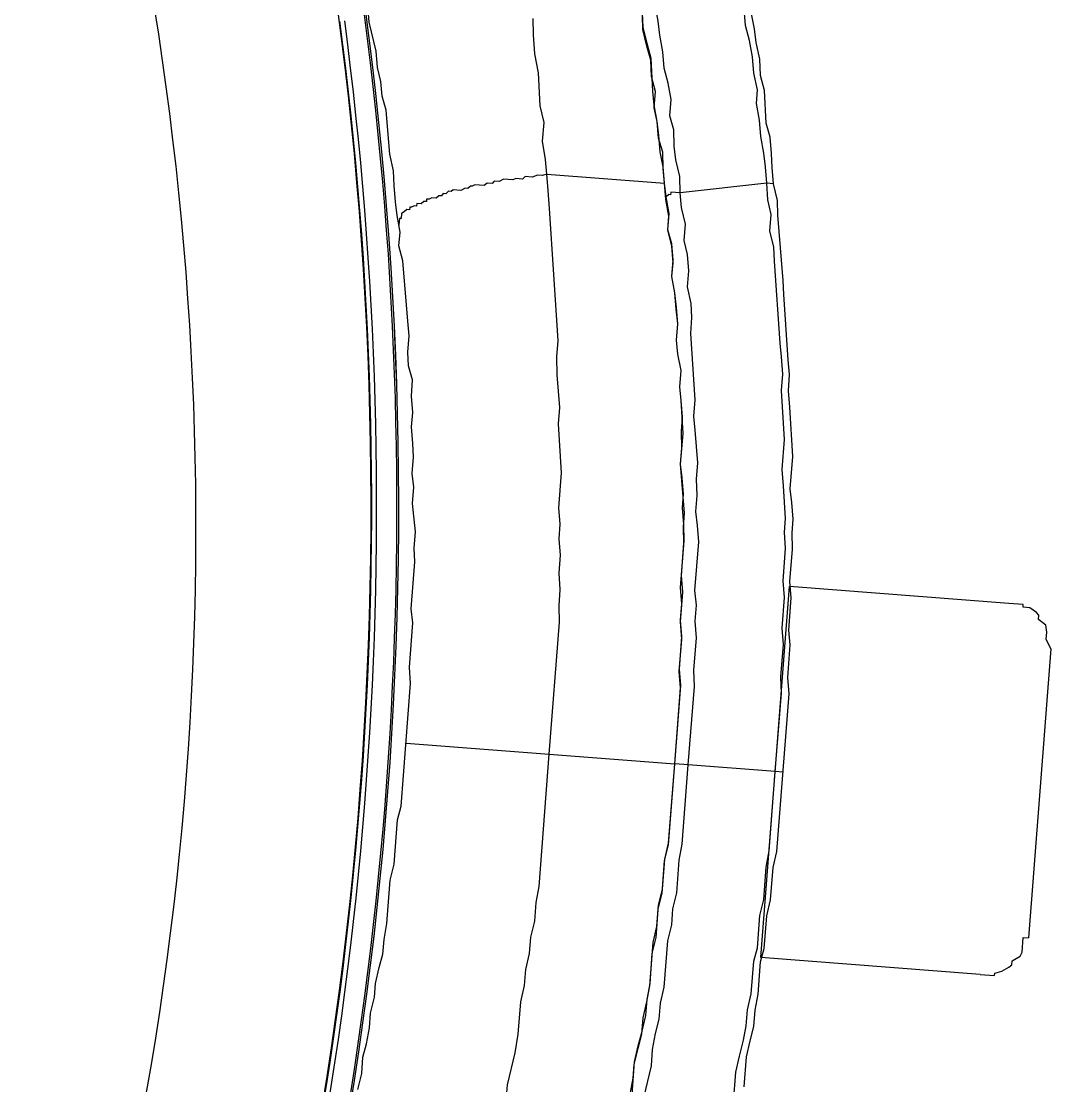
# Model space of a CAD drawing. Extents: x 741 to 1339, y 725 to 848.
# Drawn here: x 1107.1805 to 1107.3277, y 786.3982 to 786.5503 of the extents above; entities that cross this region are included whole.
import ezdxf

# ---------------------------------------------------------------- set-up
doc = ezdxf.new("R2010")
doc.units = 0
doc.header["$MEASUREMENT"] = 0
doc.linetypes.add('CONTINU', pattern=[0])
for name, color, linetype in [('Lay Out', 31, 'CONTINUOUS'), ('PAREDES', 7, 'CONTINUOUS'), ('PENA-008', 8, 'CONTINUOUS')]:
    doc.layers.add(name, color=color, linetype=linetype)

# ---------------------------------------------------------------- blocks, each defined once
blk = doc.blocks.new('A$C12870BC7')
at = {"layer": 'Lay Out', "linetype": 'CONTINU', "ltscale": 0.6}
for p, q in [((1.269341205845819, 0.5398419376752059), (1.270724826827461, 0.5417444165250487)), ((1.26743872699609, 0.5360369799759752), (1.269341205845819, 0.5398419376752059)), ((1.266055106014562, 0.5341345011261325), (1.26743872699609, 0.5360369799759752)), ((1.265103866589641, 0.5323184985877703), (1.266055106014562, 0.5341345011261325)), ((1.263893198230846, 0.5305889723608885), (1.265103866589641, 0.5323184985877703)), ((1.263028435117292, 0.5286864935110458), (1.263893198230846, 0.5305889723608885)), ((1.26164481413565, 0.5267840146614304), (1.263028435117292, 0.5286864935110458)), ((1.259309953729201, 0.5235843911414264), (1.26164481413565, 0.5267840146614304)), ((1.258185761681659, 0.5214224833578243), (1.259309953729201, 0.5235843911414264)), ((1.286031133936319, 0.523152009584706), (1.287501231229328, 0.5249680121230682)), ((1.284388084020691, 0.5209901018011038), (1.286031133936319, 0.523152009584706)), ((1.256888617011498, 0.5197794334421957), (1.258185761681659, 0.5214224833578243)), ((1.283004463039049, 0.5185687650832875), (1.284388084020691, 0.5209901018011038)), ((1.255504996029856, 0.517876954592353), (1.256888617011498, 0.5197794334421957)), ((1.254380803982315, 0.5162339046767244), (1.255504996029856, 0.517876954592353)), ((1.280150744764512, 0.5148502836950826), (1.283004463039049, 0.5185687650832875)), ((1.253170135623407, 0.5141584732043754), (1.254380803982315, 0.5162339046767244)), ((1.255072614473136, 0.5160609520539907), (1.254553756605048, 0.5155420941860172)), ((1.255504996029856, 0.5159744757427376), (1.255072614473136, 0.5160609520539907)), ((1.256023853897943, 0.5159744757427376), (1.255504996029856, 0.5159744757427376)), ((1.256283282832044, 0.5157150468087508), (1.256023853897943, 0.5159744757427376)), ((1.256542711766031, 0.5159744757427376), (1.256283282832044, 0.5157150468087508)), ((1.256715664388764, 0.5158015231200039), (1.256542711766031, 0.5159744757427376)), ((1.254380803982315, 0.5157150468087508), (1.253688993491494, 0.5150232363178162)), ((1.254553756605048, 0.5155420941860172), (1.254380803982315, 0.5157150468087508)), ((1.257148045945485, 0.5157150468087508), (1.256715664388764, 0.5158015231200039)), ((1.257407474879585, 0.5154556178745366), (1.257148045945485, 0.5157150468087508)), ((1.257666903813572, 0.5157150468087508), (1.257407474879585, 0.5154556178745366)), ((1.258099285370406, 0.5152826652520304), (1.257666903813572, 0.5157150468087508)), ((1.258618143238493, 0.5152826652520304), (1.258099285370406, 0.5152826652520304)), ((1.25887757217248, 0.5150232363178162), (1.258618143238493, 0.5152826652520304)), ((1.259137001106581, 0.5152826652520304), (1.25887757217248, 0.5150232363178162)), ((1.259396430040567, 0.5150232363178162), (1.259137001106581, 0.5152826652520304)), ((1.259828811597401, 0.5149367600065631), (1.259396430040567, 0.5150232363178162)), ((1.260261193154122, 0.5145043784498426), (1.259828811597401, 0.5149367600065631)), ((1.260780051022209, 0.5145043784498426), (1.260261193154122, 0.5145043784498426)), ((1.261039479956196, 0.5142449495158559), (1.260780051022209, 0.5145043784498426)), ((1.279026552716971, 0.5126883759114804), (1.280150744764512, 0.5148502836950826)), ((1.298397246459388, 0.5135531390249213), (1.299607914818182, 0.5151097126292967)), ((1.298656675393374, 0.5138125679589081), (1.299867343752283, 0.5153691415632835)), ((1.30081858317709, 0.5130342811569477), (1.302029251535998, 0.5151097126292967)), ((1.251786514641879, 0.5127748522227336), (1.253170135623407, 0.5141584732043754)), ((1.26147186151303, 0.514331425827109), (1.261039479956196, 0.5142449495158559)), ((1.261731290447017, 0.5140719968931222), (1.26147186151303, 0.514331425827109)), ((1.262250148315104, 0.5140719968931222), (1.261731290447017, 0.5140719968931222)), ((1.262509577249205, 0.5138125679589081), (1.262250148315104, 0.5140719968931222)), ((1.262855482494558, 0.5138125679589081), (1.262509577249205, 0.5138125679589081)), ((1.263633769296746, 0.5130342811569477), (1.262855482494558, 0.5138125679589081)), ((1.264325579787567, 0.5128613285342141), (1.263633769296746, 0.5130342811569477)), ((1.264585008721554, 0.5126018995999999), (1.264325579787567, 0.5128613285342141)), ((1.297273054411846, 0.5113912312413191), (1.298397246459388, 0.5135531390249213)), ((1.297532483345833, 0.5116506601753059), (1.298656675393374, 0.5138125679589081)), ((1.299694391129549, 0.5113912312410918), (1.30081858317709, 0.5130342811569477)), ((1.250835275216957, 0.5107858970618651), (1.251786514641879, 0.5127748522227336)), ((1.265103866589641, 0.5126018995999999), (1.264585008721554, 0.5126018995999999)), ((1.265276819212374, 0.5124289469774936), (1.265103866589641, 0.5126018995999999)), ((1.265709200769095, 0.5123424706660131), (1.265276819212374, 0.5124289469774936)), ((1.266660440194016, 0.5113912312410918), (1.265709200769095, 0.5123424706660131)), ((1.267179298062103, 0.5113912312410918), (1.266660440194016, 0.5113912312410918)), ((1.267698155930191, 0.5108723733731182), (1.267179298062103, 0.5113912312410918)), ((1.277124073867355, 0.5107858970618651), (1.279026552716971, 0.5126883759114804)), ((1.296408291298292, 0.5094887523914764), (1.297273054411846, 0.5113912312413191)), ((1.296581243921025, 0.50966170501421), (1.297532483345833, 0.5116506601753059)), ((1.298483722770641, 0.5093157997687427), (1.299694391129549, 0.5113912312410918)), ((1.249451654235429, 0.5088834182120223), (1.250835275216957, 0.5107858970618651)), ((1.268130537486911, 0.5109588496843713), (1.267698155930191, 0.5108723733731182)), ((1.268649395354998, 0.5104399918163978), (1.268130537486911, 0.5109588496843713)), ((1.269341205845819, 0.5102670391936641), (1.268649395354998, 0.5104399918163978)), ((1.270292445270627, 0.5093157997687427), (1.269341205845819, 0.5102670391936641)), ((1.275740452885714, 0.508537512966555), (1.277124073867355, 0.5107858970618651)), ((1.24711679382898, 0.5056837946920183), (1.249451654235429, 0.5088834182120223)), ((1.270724826827461, 0.5092293234574896), (1.270292445270627, 0.5093157997687427)), ((1.271416637318168, 0.508537512966555), (1.270724826827461, 0.5092293234574896)), ((1.271935495186369, 0.508537512966555), (1.271416637318168, 0.508537512966555)), ((1.272627305677076, 0.5078457024758478), (1.271935495186369, 0.508537512966555)), ((1.274529784526806, 0.5068079867396733), (1.275740452885714, 0.508537512966555)), ((1.293727525646489, 0.5059432236262325), (1.296581243921025, 0.50966170501421)), ((1.294938194005397, 0.5076727498531142), (1.296408291298292, 0.5094887523914764)), ((1.297100101789113, 0.5074133209191274), (1.298483722770641, 0.5093157997687427)), ((1.273405592479264, 0.507586273541861), (1.272627305677076, 0.5078457024758478)), ((1.273146163545164, 0.504905507890058), (1.274529784526806, 0.5068079867396733)), ((1.273924450347351, 0.5070674156736601), (1.273405592479264, 0.507586273541861)), ((1.274529784526806, 0.5068079867396733), (1.273924450347351, 0.5070674156736601)), ((1.274529784526806, 0.5068079867396733), (1.28646351549304, 0.4948742557733254)), ((1.293986954580475, 0.5056837946920183), (1.294938194005397, 0.5076727498531142)), ((1.296148862364305, 0.5054243657580315), (1.297100101789113, 0.5074133209191274)), ((1.310590406359609, 0.5032624579744294), (1.312925266766058, 0.5074997972303805)), ((1.245733172847338, 0.5037813158424029), (1.24711679382898, 0.5056837946920183)), ((1.292343904664847, 0.5040407447763897), (1.293986954580475, 0.5056837946920183)), ((1.292603333598947, 0.5043001737106039), (1.293727525646489, 0.5059432236262325)), ((1.294938194005397, 0.5033489342856825), (1.296148862364305, 0.5054243657580315)), ((1.309898595868901, 0.5044731263333375), (1.311282216850429, 0.5063756051829529)), ((1.24452250448843, 0.5020517896155212), (1.245733172847338, 0.5037813158424029)), ((1.271589589940902, 0.5028300764174816), (1.273146163545164, 0.504905507890058)), ((1.291392665240039, 0.5022247422380275), (1.292603333598947, 0.5043001737106039)), ((1.291392665240039, 0.5022247422380275), (1.292343904664847, 0.5040407447763897)), ((1.30894735644398, 0.5024841711722416), (1.309898595868901, 0.5044731263333375)), ((1.260261193154122, 0.487696721931357), (1.271589589940902, 0.5028300764174816)), ((1.290009044258397, 0.5003222633884121), (1.291392665240039, 0.5022247422380275)), ((1.290268473192498, 0.5005816923223989), (1.291392665240039, 0.5022247422380275)), ((1.293295144089655, 0.5017058843700539), (1.294938194005397, 0.5033489342856825)), ((1.307736688085072, 0.5004087396998926), (1.30894735644398, 0.5024841711722416)), ((1.309466214312067, 0.5016194080588008), (1.310590406359609, 0.5032624579744294)), ((1.242879454572801, 0.5004087396998926), (1.24452250448843, 0.5020517896155212)), ((1.292430380976214, 0.4998034055204386), (1.293295144089655, 0.5017058843700539)), ((1.308342022264526, 0.4994575002749713), (1.309466214312067, 0.5016194080588008)), ((1.241668786213893, 0.4988521660955172), (1.242879454572801, 0.5004087396998926)), ((1.288884852210856, 0.4986792134727835), (1.290268473192498, 0.5005816923223989)), ((1.289144281144956, 0.4984197845387968), (1.290009044258397, 0.5003222633884121)), ((1.290960283683319, 0.4979874029820763), (1.292430380976214, 0.4998034055204386)), ((1.306353067103544, 0.4985062608500499), (1.307736688085072, 0.5004087396998926)), ((1.306871924971631, 0.497641497736609), (1.308342022264526, 0.4994575002749713)), ((1.240804023100452, 0.4969496872459018), (1.241668786213893, 0.4988521660955172)), ((1.287674183851948, 0.4966037820004345), (1.289144281144956, 0.4984197845387968)), ((1.287847136474682, 0.4967767346231682), (1.288884852210856, 0.4986792134727835)), ((1.289836091635664, 0.4963443530664478), (1.290960283683319, 0.4979874029820763)), ((1.305228875056002, 0.4963443530664478), (1.306353067103544, 0.4985062608500499)), ((1.305920685546823, 0.4956525425755132), (1.306871924971631, 0.497641497736609)), ((1.23916097318471, 0.4953066373300459), (1.240804023100452, 0.4969496872459018)), ((1.28646351549304, 0.4948742557733254), (1.287847136474682, 0.4967767346231682)), ((1.28646351549304, 0.4948742557733254), (1.287674183851948, 0.4966037820004345)), ((1.288711899588122, 0.4941824452826182), (1.289836091635664, 0.4963443530664478)), ((1.303845254074361, 0.494960732084806), (1.305228875056002, 0.4963443530664478)), ((1.237777352203182, 0.4934041584804305), (1.23916097318471, 0.4953066373300459)), ((1.285079894511512, 0.4929717769237101), (1.28646351549304, 0.4948742557733254)), ((1.285339323445498, 0.4932312058576969), (1.28646351549304, 0.4948742557733254)), ((1.302634585715452, 0.4928853006124569), (1.303845254074361, 0.494960732084806)), ((1.303066967272287, 0.4919340611875356), (1.305920685546823, 0.4956525425755132)), ((1.236307254910173, 0.4919340611875356), (1.237777352203182, 0.4934041584804305)), ((1.28412865508659, 0.4911557743853479), (1.285339323445498, 0.4932312058576969)), ((1.285858181313586, 0.4932312058576969), (1.285339323445498, 0.4932312058576969)), ((1.286031133936319, 0.4930582532349632), (1.285858181313586, 0.4932312058576969)), ((1.28629056287042, 0.4933176821691774), (1.286031133936319, 0.4930582532349632)), ((1.287241802295227, 0.492366442744256), (1.28629056287042, 0.4933176821691774)), ((1.287241802295227, 0.492366442744256), (1.288711899588122, 0.4941824452826182)), ((1.234923633928645, 0.4900315823379202), (1.236307254910173, 0.4919340611875356)), ((1.283869226152603, 0.4908963454513611), (1.285079894511512, 0.4929717769237101)), ((1.286031133936319, 0.4906369165173743), (1.287241802295227, 0.492366442744256)), ((1.297532483345833, 0.4853618615250213), (1.287241802295227, 0.492366442744256)), ((1.301250964733924, 0.4909828217626142), (1.302634585715452, 0.4928853006124569)), ((1.302202204158732, 0.4900315823379202), (1.303066967272287, 0.4919340611875356)), ((1.233712965569737, 0.4884750087335448), (1.234923633928645, 0.4900315823379202)), ((1.282485605170962, 0.4895127244697193), (1.28412865508659, 0.4911557743853479)), ((1.282485605170962, 0.4895127244697193), (1.283869226152603, 0.4908963454513611)), ((1.284906941888778, 0.4884750087335448), (1.286031133936319, 0.4906369165173743)), ((1.300040296375016, 0.4889073902902652), (1.301250964733924, 0.4909828217626142)), ((1.30081858317709, 0.4881291034880775), (1.302202204158732, 0.4900315823379202)), ((1.28136141312342, 0.4873508166858898), (1.282485605170962, 0.4895127244697193)), ((1.281620842057521, 0.4876102456201039), (1.282485605170962, 0.4895127244697193)), ((1.298916104327475, 0.4872643403746366), (1.300040296375016, 0.4889073902902652)), ((1.232069915654108, 0.4868319588179162), (1.233712965569737, 0.4884750087335448)), ((1.258618143238493, 0.4860536720157285), (1.260261193154122, 0.487696721931357)), ((1.279977792141892, 0.4854483378362744), (1.28136141312342, 0.4873508166858898)), ((1.280237221075879, 0.4857077667702612), (1.281620842057521, 0.4876102456201039)), ((1.283263891973149, 0.4868319588179162), (1.284906941888778, 0.4884750087335448)), ((1.297532483345833, 0.4853618615250213), (1.298916104327475, 0.4872643403746366)), ((1.299607914818296, 0.4865725298839294), (1.30081858317709, 0.4881291034880775)), ((1.230945723606567, 0.4851889089022876), (1.232069915654108, 0.4868319588179162)), ((1.256975093322865, 0.4840647168546326), (1.258618143238493, 0.4860536720157285)), ((1.27859417116025, 0.4840647168546326), (1.280237221075879, 0.4857077667702612)), ((1.27859417116025, 0.4840647168546326), (1.279977792141892, 0.4854483378362744)), ((1.282312652548342, 0.485015956279554), (1.283263891973149, 0.4868319588179162)), ((1.298224293836654, 0.4846700510340867), (1.299607914818296, 0.4865725298839294)), ((1.229302673690938, 0.483545858986659), (1.230945723606567, 0.4851889089022876)), ((1.254207851359581, 0.4802597591554019), (1.256975093322865, 0.4840647168546326)), ((1.277383502801342, 0.4819892853822836), (1.27859417116025, 0.4840647168546326)), ((1.277383502801342, 0.4819892853822836), (1.27859417116025, 0.4840647168546326)), ((1.2809290315667, 0.4831134774299386), (1.282312652548342, 0.485015956279554)), ((1.296148862364305, 0.4834593826751785), (1.297532483345833, 0.4853618615250213)), ((1.297100101789113, 0.4825081432504845), (1.298224293836654, 0.4846700510340867)), ((1.298224293836654, 0.4846700510340867), (1.297532483345833, 0.4853618615250213)), ((1.226967813284489, 0.4801732828439214), (1.229302673690938, 0.483545858986659)), ((1.279285981651071, 0.4814704275140826), (1.2809290315667, 0.4831134774299386)), ((1.295111146628017, 0.4815569038255632), (1.296148862364305, 0.4834593826751785)), ((1.295802957118838, 0.4808650933348559), (1.297100101789113, 0.4825081432504845)), ((1.275999881819814, 0.4800868065326682), (1.277383502801342, 0.4819892853822836)), ((1.276172834442434, 0.4802597591554019), (1.277383502801342, 0.4819892853822836)), ((1.27816178960353, 0.4793085197304805), (1.279285981651071, 0.4814704275140826)), ((1.293468096712388, 0.4799138539099346), (1.295111146628017, 0.4815569038255632)), ((1.22532476336886, 0.4785302329282928), (1.226967813284489, 0.4801732828439214)), ((1.252564801443953, 0.4786167092395459), (1.254207851359581, 0.4802597591554019)), ((1.274789213460906, 0.4783572803055591), (1.276172834442434, 0.4802597591554019)), ((1.274789213460906, 0.4783572803055591), (1.275999881819814, 0.4800868065326682)), ((1.290268473192498, 0.4732551779359397), (1.295802957118838, 0.4808650933348559)), ((1.292343904664847, 0.4777519461261051), (1.293468096712388, 0.4799138539099346)), ((1.224114095009952, 0.4769736593239173), (1.22532476336886, 0.4785302329282928)), ((1.248327462187888, 0.472995749001953), (1.252564801443953, 0.4786167092395459)), ((1.273146163545164, 0.4767142303899305), (1.274789213460906, 0.4783572803055591)), ((1.273146163545164, 0.4767142303899305), (1.274789213460906, 0.4783572803055591)), ((1.276951121244622, 0.4777519461261051), (1.27816178960353, 0.4793085197304805)), ((1.219357897885686, 0.4722174621997652), (1.224114095009952, 0.4769736593239173)), ((1.272021971497622, 0.475071180474302), (1.273146163545164, 0.4767142303899305)), ((1.272021971497622, 0.475071180474302), (1.273146163545164, 0.4767142303899305)), ((1.275308071328993, 0.4761088962104765), (1.276951121244622, 0.4777519461261051)), ((1.291133236305939, 0.476195372521957), (1.292343904664847, 0.4777519461261051)), ((1.26960063477992, 0.4684989808117876), (1.275308071328993, 0.4761088962104765)), ((1.270811303138828, 0.472995749001953), (1.272021971497622, 0.475071180474302)), ((1.270811303138828, 0.472995749001953), (1.272021971497622, 0.475071180474302)), ((1.28412865508659, 0.4667694545846786), (1.291133236305939, 0.476195372521957)), ((1.218233705838145, 0.4705744122841367), (1.219357897885686, 0.4722174621997652)), ((1.24478193342253, 0.4694502202364816), (1.248327462187888, 0.472995749001953)), ((1.269168253223086, 0.4713526990863244), (1.270811303138828, 0.472995749001953)), ((1.269168253223086, 0.4713526990863244), (1.270811303138828, 0.472995749001953)), ((1.28905780483359, 0.4716986043315643), (1.290268473192498, 0.4732551779359397)), ((1.21373693764798, 0.4660776440939713), (1.218233705838145, 0.4705744122841367)), ((1.268044061175544, 0.4697096491706958), (1.269168253223086, 0.4713526990863244)), ((1.268044061175544, 0.4697096491706958), (1.269168253223086, 0.4713526990863244)), ((1.283436844595883, 0.464175165244356), (1.28905780483359, 0.4716986043315643)), ((1.243398312440888, 0.4675477413868663), (1.24478193342253, 0.4694502202364816)), ((1.265190342901008, 0.4659911677824908), (1.268044061175544, 0.4697096491706958)), ((1.266660440194016, 0.4678071703208531), (1.268044061175544, 0.4697096491706958)), ((1.241928215147993, 0.4660776440939713), (1.243398312440888, 0.4675477413868663)), ((1.265190342901008, 0.4663370730279581), (1.266660440194016, 0.4678071703208531)), ((1.267957584864291, 0.4668559308961591), (1.26960063477992, 0.4684989808117876)), ((1.212353316666338, 0.4641751652441286), (1.21373693764798, 0.4660776440939713)), ((1.240544594166352, 0.4641751652441286), (1.241928215147993, 0.4660776440939713)), ((1.262077195692484, 0.4628780205739673), (1.265190342901008, 0.4659911677824908)), ((1.263720245608113, 0.4645210704895959), (1.265190342901008, 0.4663370730279581)), ((1.266833392816636, 0.4652128809805305), (1.267957584864291, 0.4668559308961591)), ((1.283004463039049, 0.46512640466905), (1.28412865508659, 0.4667694545846786)), ((1.199900727832016, 0.4517225764098072), (1.212353316666338, 0.4641751652441286)), ((1.238728591627989, 0.4623591627059938), (1.240544594166352, 0.4641751652441286)), ((1.262077195692484, 0.4628780205739673), (1.263720245608113, 0.4645210704895959)), ((1.264066150853466, 0.4614079232810724), (1.266833392816636, 0.4652128809805305)), ((1.281534365746154, 0.4631374495079541), (1.283004463039049, 0.46512640466905)), ((1.282226176236975, 0.4624456390172469), (1.283436844595883, 0.464175165244356)), ((1.257926332747672, 0.4571705840248939), (1.262077195692484, 0.4628780205739673)), ((1.260953003644943, 0.4612349706583387), (1.262077195692484, 0.4628780205739673)), ((1.279891315830525, 0.4614943995923255), (1.281534365746154, 0.4631374495079541)), ((1.237344970646461, 0.460456683856151), (1.238728591627989, 0.4623591627059938)), ((1.259569382663301, 0.4593324918087234), (1.260953003644943, 0.4612349706583387)), ((1.262423100937838, 0.4597648733654438), (1.264066150853466, 0.4614079232810724)), ((1.275653976574347, 0.4558734393547326), (1.279891315830525, 0.4614943995923255)), ((1.280583126321346, 0.4608025891016183), (1.282226176236975, 0.4624456390172469)), ((1.235701920730833, 0.4588136339405224), (1.237344970646461, 0.460456683856151)), ((1.260953003644943, 0.4579488708270816), (1.262423100937838, 0.4597648733654438)), ((1.279199505339705, 0.4589001102520029), (1.280583126321346, 0.4608025891016183)), ((1.206299974871911, 0.4581218234498152), (1.220827995178581, 0.4435938031429174)), ((1.234231823437824, 0.4569976314021602), (1.235701920730833, 0.4588136339405224)), ((1.258185761681659, 0.4579488708270816), (1.259569382663301, 0.4593324918087234)), ((1.274962166083526, 0.4532791500141826), (1.279199505339705, 0.4589001102520029)), ((1.220827995178581, 0.4435938031429174), (1.234231823437824, 0.4569976314021602)), ((1.256542711766031, 0.4557869630432521), (1.257926332747672, 0.4571705840248939)), ((1.256802140700131, 0.4560463919774662), (1.258185761681659, 0.4579488708270816)), ((1.259309953729314, 0.456305820911453), (1.260953003644943, 0.4579488708270816)), ((1.255072614473136, 0.4539709605048898), (1.256542711766031, 0.4557869630432521)), ((1.255332043407122, 0.454230389439104), (1.256802140700131, 0.4560463919774662)), ((1.258185761681659, 0.4546627709958244), (1.259309953729314, 0.456305820911453)), ((1.272627305677076, 0.4528467684574622), (1.275653976574347, 0.4558734393547326)), ((1.25057584628297, 0.4494741923147245), (1.255332043407122, 0.454230389439104)), ((1.251786514641879, 0.4506848606736327), (1.255072614473136, 0.4539709605048898)), ((1.256802140700131, 0.4527602921459817), (1.258185761681659, 0.4546627709958244)), ((1.251872990953132, 0.4478311423990959), (1.256802140700131, 0.4527602921459817)), ((1.271243684695548, 0.4509442896076195), (1.272627305677076, 0.4528467684574622)), ((1.271676066252269, 0.4499930501829255), (1.274962166083526, 0.4532791500141826)), ((1.193760909726109, 0.4461016161722142), (1.198257677916388, 0.4505983843623795)), ((1.198257677916388, 0.4505983843623795), (1.199900727832016, 0.4517225764098072)), ((1.250402893660237, 0.4487823818240173), (1.251786514641879, 0.4506848606736327)), ((1.268389966421012, 0.4472258082196419), (1.271243684695548, 0.4509442896076195)), ((1.249192225301329, 0.4475717134651092), (1.25057584628297, 0.4494741923147245)), ((1.270551874204727, 0.4483500002672969), (1.271676066252269, 0.4499930501829255)), ((1.247376222762966, 0.4457557109267469), (1.250402893660237, 0.4487823818240173)), ((1.2475491753857, 0.4459286635494806), (1.249192225301329, 0.4475717134651092)), ((1.250662322594337, 0.4461016161722142), (1.251872990953132, 0.4478311423990959)), ((1.269168253223086, 0.4464475214174541), (1.270551874204727, 0.4483500002672969)), ((1.191858430876493, 0.4447179951905724), (1.193760909726109, 0.4461016161722142)), ((1.246165554404058, 0.4440261846996378), (1.2475491753857, 0.4459286635494806)), ((1.249019272678595, 0.4444585662565856), (1.250662322594337, 0.4461016161722142)), ((1.26700634543937, 0.4458421872380001), (1.268389966421012, 0.4472258082196419)), ((1.267784632241558, 0.4450639004360397), (1.269168253223086, 0.4464475214174541)), ((1.187448138997581, 0.4403077033116602), (1.191858430876493, 0.4447179951905724)), ((1.245906125470071, 0.4437667557656511), (1.247376222762966, 0.4457557109267469)), ((1.247635651697067, 0.4425560874067429), (1.249019272678595, 0.4444585662565856)), ((1.265622724457842, 0.4439397083883847), (1.26700634543937, 0.4458421872380001)), ((1.266314534948549, 0.4432478978976775), (1.267784632241558, 0.4450639004360397)), ((1.207424166919452, 0.4301899748836746), (1.220827995178581, 0.4435938031429174)), ((1.220827995178581, 0.4435938031429174), (1.233540012947003, 0.4308817853746092)), ((1.242620025638814, 0.4404806559343939), (1.245906125470071, 0.4437667557656511)), ((1.242879454572801, 0.4407400848683807), (1.246165554404058, 0.4440261846996378)), ((1.262336624626471, 0.4406536085571275), (1.265622724457842, 0.4439397083883847)), ((1.263028435117292, 0.4399617980664203), (1.266314534948549, 0.4432478978976775)), ((1.24434955186581, 0.4392699875754857), (1.247635651697067, 0.4425560874067429)), ((1.185632136459333, 0.4388376060187653), (1.187448138997581, 0.4403077033116602)), ((1.241236404657172, 0.4385781770847785), (1.242620025638814, 0.4404806559343939)), ((1.241495833591159, 0.4388376060187653), (1.242879454572801, 0.4407400848683807)), ((1.260953003644943, 0.4387511297075122), (1.262336624626471, 0.4406536085571275)), ((1.26164481413565, 0.4380593192165776), (1.263028435117292, 0.4399617980664203)), ((1.184162039166324, 0.4373675087258704), (1.185632136459333, 0.4388376060187653)), ((1.224892381812026, 0.4018257447610409), (1.262509577249205, 0.4394429401982194)), ((1.233540012947003, 0.4308817853746092), (1.241495833591159, 0.4388376060187653)), ((1.233540012947003, 0.4308817853746092), (1.241236404657172, 0.4385781770847785)), ((1.242879454572801, 0.4374539850371235), (1.24434955186581, 0.4392699875754857)), ((1.257839856436306, 0.4356379824987613), (1.260953003644943, 0.4387511297075122)), ((1.284733989266044, 0.4172185281813796), (1.262509577249205, 0.4394429401982194)), ((1.182518989250696, 0.4362433166782154), (1.184162039166324, 0.4373675087258704)), ((1.234923633928645, 0.4294981643929674), (1.242879454572801, 0.4374539850371235)), ((1.258358714304393, 0.4347732193853204), (1.26164481413565, 0.4380593192165776)), ((1.180616510400966, 0.4348596956965736), (1.182518989250696, 0.4362433166782154)), ((1.256456235454777, 0.4337355036491459), (1.257839856436306, 0.4356379824987613)), ((1.179232889419438, 0.4334760747151591), (1.180616510400966, 0.4348596956965736)), ((1.253170135623407, 0.4304494038178888), (1.256456235454777, 0.4337355036491459)), ((1.257148045945485, 0.4330436931584387), (1.258358714304393, 0.4347732193853204)), ((1.177330410569709, 0.4320924537335173), (1.179232889419438, 0.4334760747151591)), ((1.253861946114228, 0.4297575933269542), (1.257148045945485, 0.4330436931584387)), ((1.175860313276701, 0.4306223564406224), (1.177330410569709, 0.4320924537335173)), ((1.22532476336886, 0.4226665357962389), (1.233540012947003, 0.4308817853746092)), ((1.22549771599148, 0.4228394884189726), (1.233540012947003, 0.4308817853746092)), ((1.234923633928645, 0.4294981643929674), (1.233540012947003, 0.4308817853746092)), ((1.17240126082271, 0.4280280671000725), (1.174044310738452, 0.4291522591475001)), ((1.174044310738452, 0.4291522591475001), (1.175860313276701, 0.4306223564406224)), ((1.20560816438109, 0.4287198775907797), (1.207424166919452, 0.4301899748836746)), ((1.226881336973122, 0.4214558674375581), (1.234923633928645, 0.4294981643929674)), ((1.243744217686356, 0.4206775806353704), (1.234923633928645, 0.4294981643929674)), ((1.251700038330512, 0.4286334012795265), (1.253170135623407, 0.4304494038178888)), ((1.252478325132586, 0.4278551144773388), (1.253861946114228, 0.4297575933269542)), ((1.170758210907081, 0.4263850171844439), (1.17240126082271, 0.4280280671000725)), ((1.203705685531361, 0.4268173987411643), (1.20560816438109, 0.4287198775907797)), ((1.236480207532907, 0.4118569968775461), (1.252478325132586, 0.4278551144773388)), ((1.243744217686356, 0.4206775806353704), (1.251700038330512, 0.4286334012795265)), ((1.168855732057466, 0.4250013962028021), (1.170758210907081, 0.4263850171844439)), ((1.201803206681632, 0.4254337777595225), (1.203705685531361, 0.4268173987411643)), ((1.200160156766003, 0.4237907278438939), (1.201803206681632, 0.4254337777595225)), ((1.198257677916388, 0.4224071068622521), (1.200160156766003, 0.4237907278438939)), ((1.196614628000646, 0.4207640569466236), (1.198257677916388, 0.4224071068622521)), ((1.223422284519131, 0.4212829148148245), (1.22532476336886, 0.4226665357962389)), ((1.223595237141865, 0.4214558674375581), (1.22549771599148, 0.4228394884189726)), ((1.19471214915103, 0.4193804359649818), (1.196614628000646, 0.4207640569466236)), ((1.220136184687874, 0.4179968149835673), (1.223422284519131, 0.4212829148148245)), ((1.220568566244594, 0.4184291965402878), (1.223595237141865, 0.4214558674375581)), ((1.22506533443476, 0.4199857701444358), (1.226881336973122, 0.4214558674375581)), ((1.235701920730833, 0.4126352836797338), (1.243744217686356, 0.4206775806353704)), ((1.24452250448843, 0.4198992938331827), (1.243744217686356, 0.4206775806353704)), ((1.191426049319659, 0.4160943361337246), (1.19471214915103, 0.4193804359649818)), ((1.221779234603503, 0.4166996703131787), (1.22506533443476, 0.4199857701444358)), ((1.215379987563608, 0.4137594757273888), (1.218666087394865, 0.417045575558646)), ((1.218233705838145, 0.4166131940019255), (1.220136184687874, 0.4179968149835673)), ((1.218666087394865, 0.417045575558646), (1.220568566244594, 0.4184291965402878)), ((1.286204086559053, 0.4157484308884847), (1.284733989266044, 0.4172185281813796)), ((1.18935061784731, 0.4143648099068429), (1.191426049319659, 0.4160943361337246)), ((1.21650417961115, 0.4148836677748164), (1.218233705838145, 0.4166131940019255)), ((1.219876755753774, 0.4153160493315369), (1.221779234603503, 0.4166996703131787)), ((1.285944657624952, 0.4154890019542705), (1.286204086559053, 0.4157484308884847)), ((1.286636468115773, 0.4147971914635633), (1.285944657624952, 0.4154890019542705)), ((1.185545660147966, 0.4115975679435593), (1.18935061784731, 0.4143648099068429)), ((1.21460170076142, 0.4135000467931746), (1.21650417961115, 0.4148836677748164)), ((1.218233705838145, 0.4136729994159083), (1.219876755753774, 0.4153160493315369)), ((1.286895897049874, 0.4136729994159083), (1.286636468115773, 0.4147971914635633)), ((1.210191408882622, 0.4090897549144898), (1.21460170076142, 0.4135000467931746)), ((1.213477508713879, 0.412375854745747), (1.215379987563608, 0.4137594757273888)), ((1.216331226988416, 0.4122893784342665), (1.218233705838145, 0.4136729994159083)), ((1.23388591819247, 0.4111651863868389), (1.235701920730833, 0.4126352836797338)), ((1.28646351549304, 0.4127217599912143), (1.286895897049874, 0.4131541415479347)), ((1.28672294442714, 0.4114246153208256), (1.28646351549304, 0.4127217599912143)), ((1.286895897049874, 0.4131541415479347), (1.286895897049874, 0.4136729994159083)), ((1.183902610232337, 0.4099545180279307), (1.185545660147966, 0.4115975679435593)), ((1.210450837816609, 0.4093491838484766), (1.213477508713879, 0.412375854745747)), ((1.211661506175517, 0.4076196576215949), (1.216331226988416, 0.4122893784342665)), ((1.2305998183611, 0.4078790865555817), (1.23388591819247, 0.4111651863868389)), ((1.234577728683291, 0.4104733758961316), (1.236480207532907, 0.4118569968775461)), ((1.286204086559053, 0.4105598522073848), (1.28672294442714, 0.4114246153208256)), ((1.23129162885192, 0.4071872760646471), (1.234577728683291, 0.4104733758961316)), ((1.285079894511512, 0.4083979444235553), (1.285512276068232, 0.4098680417166776)), ((1.285512276068232, 0.4098680417166776), (1.286204086559053, 0.4105598522073848)), ((1.206991785362618, 0.4062360366399531), (1.20863483527836, 0.4078790865555817)), ((1.20837540634426, 0.4076196576215949), (1.210191408882622, 0.4090897549144898)), ((1.20863483527836, 0.4078790865555817), (1.210450837816609, 0.4093491838484766)), ((1.228697339511484, 0.4064954655739399), (1.2305998183611, 0.4078790865555817)), ((1.285079894511512, 0.4083979444235553), (1.255764424963957, 0.3790824748760002)), ((1.206472927494531, 0.4062360366399531), (1.20837540634426, 0.4076196576215949)), ((1.209759027325902, 0.4062360366399531), (1.211661506175517, 0.4076196576215949)), ((1.225411239680113, 0.4032093657426827), (1.228697339511484, 0.4064954655739399)), ((1.229389150002305, 0.4058036550832327), (1.23129162885192, 0.4071872760646471)), ((1.204829877578902, 0.4045929867243245), (1.206472927494531, 0.4062360366399531)), ((1.205002830201636, 0.4047659393470582), (1.206991785362618, 0.4062360366399531)), ((1.208115977410159, 0.4045929867243245), (1.209759027325902, 0.4062360366399531)), ((1.226103050170934, 0.4025175552519755), (1.229389150002305, 0.4058036550832327)), ((1.201197872502291, 0.4019986973837746), (1.203100351351907, 0.4033823183654164)), ((1.201457301436278, 0.4022581263177614), (1.203359780286007, 0.4036417472994032)), ((1.203100351351907, 0.4033823183654164), (1.204829877578902, 0.4045929867243245)), ((1.203359780286007, 0.4036417472994032), (1.205002830201636, 0.4047659393470582)), ((1.204570448644915, 0.4019122210725214), (1.206386451183278, 0.4033823183654164)), ((1.206386451183278, 0.4033823183654164), (1.208115977410159, 0.4045929867243245)), ((1.198171201605021, 0.3989720264865042), (1.201457301436278, 0.4022581263177614)), ((1.19981425152065, 0.4006150764021328), (1.201197872502291, 0.4019986973837746)), ((1.202927398729287, 0.4002691711566655), (1.204570448644915, 0.4019122210725214)), ((1.220482089933228, 0.3987990738637706), (1.223768189764485, 0.4020851736950277)), ((1.223768189764485, 0.4020851736950277), (1.225411239680113, 0.4032093657426827)), ((1.224460000255306, 0.4013933632043205), (1.226103050170934, 0.4025175552519755)), ((1.24711679382898, 0.3796013327442012), (1.224892381812026, 0.4018257447610409)), ((1.197998248982287, 0.3991449791092379), (1.19981425152065, 0.4006150764021328)), ((1.199122441029829, 0.3975019291936093), (1.202927398729287, 0.4002691711566655)), ((1.221173900424048, 0.3981072633730633), (1.224460000255306, 0.4013933632043205)), ((1.218579611083499, 0.3974154528821288), (1.220482089933228, 0.3987990738637706)), ((1.21693656116787, 0.3957724029665002), (1.218579611083499, 0.3974154528821288)), ((1.219357897885686, 0.3966371660801684), (1.221173900424048, 0.3981072633730633)), ((1.215293511252241, 0.3944752582963389), (1.21693656116787, 0.3957724029665002)), ((1.217714847970058, 0.3949941161645398), (1.219357897885686, 0.3966371660801684)), ((1.213391032402512, 0.3930916373146971), (1.215293511252241, 0.3944752582963389)), ((1.215985321743062, 0.3937834478056317), (1.217714847970058, 0.3949941161645398)), ((1.211488553552897, 0.3917080163330553), (1.213391032402512, 0.3930916373146971)), ((1.214082842893333, 0.3923998268239899), (1.215985321743062, 0.3937834478056317)), ((1.208461882655627, 0.3886813454357849), (1.211488553552897, 0.3917080163330553)), ((1.211056171996063, 0.3893731559267195), (1.214082842893333, 0.3923998268239899)), ((1.24711679382898, 0.3796013327442012), (1.248586891121874, 0.3781312354513062)), ((1.253775469802861, 0.3781312354513062), (1.255245567095869, 0.3796013327442012)), ((1.255245567095869, 0.3796013327442012), (1.255764424963957, 0.3790824748760002)), ((1.248586891121874, 0.3781312354513062), (1.248846320055975, 0.378390664385293)), ((1.248846320055975, 0.378390664385293), (1.249797559480783, 0.3779582828285726)), ((1.249797559480783, 0.3779582828285726), (1.250921751528324, 0.3776988538945858)), ((1.250921751528324, 0.3776988538945858), (1.251440609396411, 0.3776988538945858)), ((1.251440609396411, 0.3776988538945858), (1.251872990953245, 0.3781312354513062)), ((1.251872990953245, 0.3781312354513062), (1.253170135623407, 0.3778718065170921)), ((1.253170135623407, 0.3778718065170921), (1.253775469802861, 0.3781312354513062))]:
    blk.add_line(p, q, dxfattribs=at)
for centre, radius, start, end in [((0.8207786870354425, 0.8329552366783588), 0.5316428760644525, 301.2065996350152, 329.7838878642607), ((0.8215849208659733, 0.8321532875918507), 0.5344617364983012, 301.1881072421399, 329.8023162244057), ((0.8215880292271436, 0.8321501380960541), 0.5344556330871637, 301.1901266153098, 329.8002942267216), ((0.8217686757880642, 0.8319709794620991), 0.5303473049822979, 303.4679594117499, 326.9395591921876), ((0.8217760913148027, 0.8319636782355389), 0.5310364411338316, 303.468187306844, 326.9394299202716), ((0.8217220909995717, 0.8320169246408256), 0.5340082530507858, 303.419874738126, 326.9860455476609)]:
    blk.add_arc(centre, radius, start, end, dxfattribs=at)
at = {"layer": 'Lay Out', "linetype": 'CONTINU', "ltscale": 0.6, "extrusion": (0, 0, -1)}
blk.add_ellipse((0.8171106386295719, 0.8369225505710034), major_axis=(0.3615574396242746, -0.3626009017813209), ratio=0.9547764466877774, start_param=6.024834156036377, end_param=6.521592140197754, dxfattribs=at)
blk = doc.blocks.new('Layout')
at = {"layer": 'PENA-008', "color": 7, "ltscale": 0.2, "rotation": 40.58562502596172}
blk.add_blockref('A$C12870BC7', (1160.880169095587, 500.5578882438629), dxfattribs=at)

msp = doc.modelspace()

# ---------------------------------------------------------------- block references
at = {"layer": 'PAREDES', "color": 7, "lineweight": 0}
msp.add_blockref('Layout', (-54.26272107964405, 284.7565376754262), dxfattribs=at)

doc.saveas('drawing.dxf')
